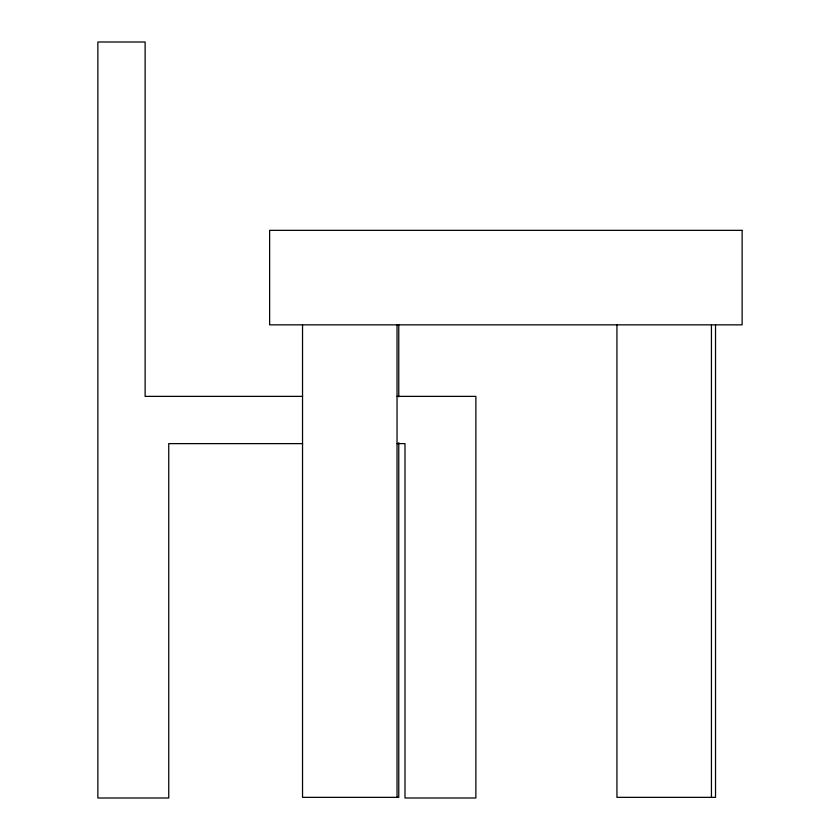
<?xml version="1.0" encoding="UTF-8"?>
<svg xmlns="http://www.w3.org/2000/svg" width="840" height="840" viewBox="0 0 840 840"><rect width="100%" height="100%" fill="white"/><g stroke="black" fill="none" stroke-linecap="round" stroke-linejoin="round"><path stroke-width="1.26" d="M302.62 396.375L145.121 396.375L145.121 42L97.87 42L97.87 798L168.746 798L168.746 443.625L302.62 443.625M397.12 396.375L475.87 396.375L475.87 798L404.995 798L404.995 443.625L397.12 443.625M715.523 324.849L715.523 797.349L616.938 797.349L616.938 324.849M711.438 324.849L711.438 797.349M398.769 324.849L398.769 396.837M398.769 442.649L398.769 797.349L302.536 797.349L302.536 324.849M397.036 324.849L397.036 797.349M742.13 230.349L269.63 230.349L269.63 324.849L742.13 324.849L742.13 230.349"/></g></svg>
